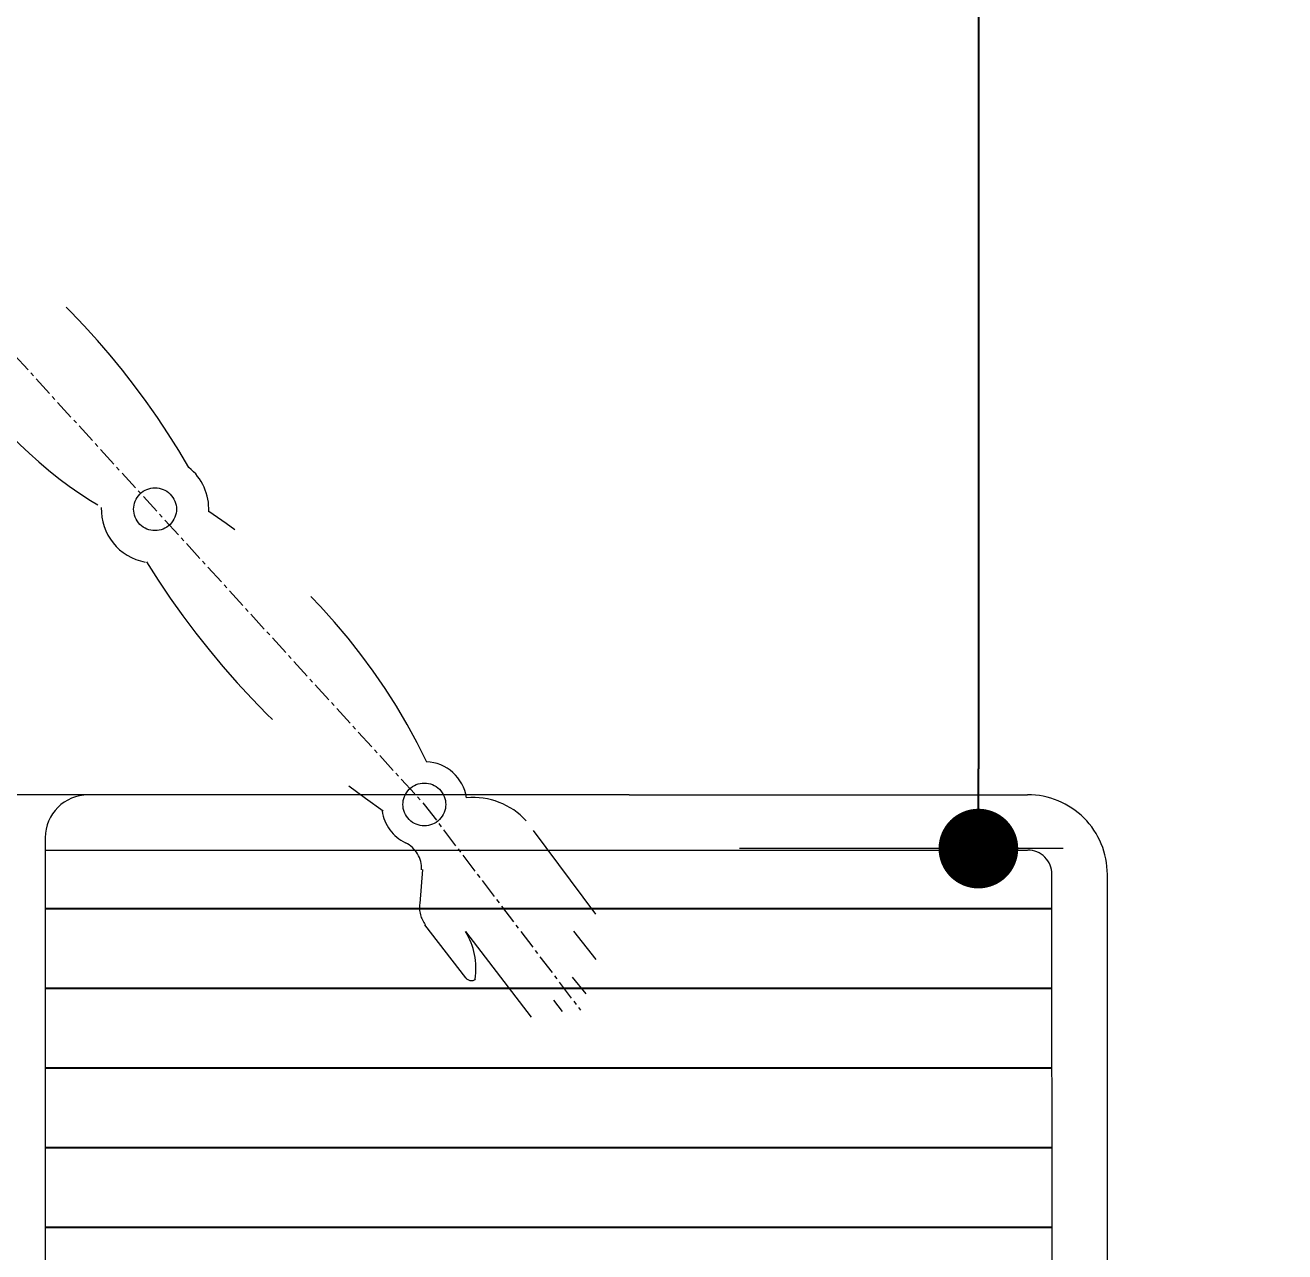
# Model space of a CAD drawing. Header units: centimetres. Extents: x 370416 to 395283, y 44791 to 69658.
# Drawn here: x 380680.2 to 380759.3, y 56225.1 to 56302.1 of the extents above; entities that cross this region are included whole.
import ezdxf

# ---------------------------------------------------------------- set-up
doc = ezdxf.new("R2010")
doc.units = ezdxf.units.CM
doc.header["$PDMODE"] = 2
doc.header["$PDSIZE"] = -10
doc.linetypes.add('CENTER', pattern=[2, 1.25, -0.25, 0.25, -0.25])
doc.linetypes.add('DASHED', pattern=[19.05, 12.7, -6.35])
doc.layers.add('AR-FURNITURE', color=251, linetype='Continuous')
doc.styles.add('TREE', font='arial.ttf')
doc.dimstyles.new('arc', dxfattribs={"dimtxt": 10, "dimasz": 5, "dimexe": 15, "dimexo": 2.5, "dimgap": 3, "dimtad": 1, "dimdec": 0, "dimzin": 0, "dimtxsty": 'TREE', "dimblk": 'DOT', "dimcen": 15, "dimdle": 0.5, "dimclrd": 256, "dimclre": 8, "dimclrt": 256, "dimadec": 0, "dimazin": 0, "dimtfac": 1, "dimtdec": 0, "dimtofl": 0, "dimtmove": 1, "dimatfit": 0, "dimldrblk": 'DOT', "dimfxl": 20, "dimfxlon": 1, "dimtolj": 1, "dimtzin": 0, "dimlwd": -1, "dimlwe": 0, "dimarcsym": 0})

# ---------------------------------------------------------------- blocks, each defined once
blk = doc.blocks.new('_Dot')
at = {"color": 0, "linetype": 'ByBlock', "lineweight": -2}
blk.add_line((-0.5, 0), (-1, 0), dxfattribs=at)
at = {"color": 0, "linetype": 'ByBlock', "lineweight": -3, "const_width": 0.5}
blk.add_lwpolyline([(-0.25, 0, 1), (0.25, 0, 1)], format="xyb", close=True, dxfattribs=at)
blk = doc.blocks.new('*D326')
at = {"color": 8, "lineweight": 0, "transparency": 16777216}
for p, q in [((380745.302, 56400.537), (380725.055, 56400.537)), ((380745.377, 56250.399), (380725.055, 56250.399))]:
    blk.add_line(p, q, dxfattribs=at)
at = {"transparency": 16777216}
blk.add_line((380740.055, 56395.537), (380740.055, 56255.399), dxfattribs=at)
at = {"layer": 'Defpoints', "color": 0, "transparency": 16777216}
for p in [(380747.802, 56400.537), (380740.055, 56250.399), (380747.877, 56250.399)]:
    blk.add_point(p, dxfattribs=at)
at = {"transparency": 16777216, "xscale": 5, "yscale": 5, "zscale": 5}
for p, rotation in [((380740.055, 56400.537), 90), ((380740.055, 56250.399), 270)]:
    blk.add_blockref('_Dot', p, dxfattribs=dict(at, rotation=rotation))
at = {"transparency": 16777216, "insert": (380726.843, 56325.468), "char_height": 10, "attachment_point": 5, "rotation": 90, "style": 'TREE'}
blk.add_mtext('\\A1;{\\H2x;150}', dxfattribs=at)

msp = doc.modelspace()

# ---------------------------------------------------------------- linework, layer by layer
msp.add_circle((382849.726, 57224.741), 12433.501)
at = {"layer": 'AR-FURNITURE', "color": 8, "linetype": 'CENTER', "lineweight": 15}
for p, q in [((380671.495, 56290.219), (380705.289, 56253.167)), ((380671.495, 56290.219), (380705.289, 56253.167)), ((380671.495, 56290.219), (380705.289, 56253.167)), ((380671.495, 56290.219), (380705.289, 56253.167)), ((380671.495, 56290.219), (380705.289, 56253.167)), ((380671.495, 56290.219), (380705.289, 56253.167)), ((380671.495, 56290.219), (380705.289, 56253.167)), ((380671.495, 56290.219), (380705.289, 56253.167)), ((380671.495, 56290.219), (380705.289, 56253.167)), ((380671.495, 56290.219), (380705.289, 56253.167)), ((380671.495, 56290.219), (380705.289, 56253.167)), ((380671.495, 56290.219), (380705.289, 56253.167)), ((380705.289, 56253.167), (380715.085, 56240.265)), ((380705.289, 56253.167), (380715.085, 56240.265)), ((380705.289, 56253.167), (380715.085, 56240.265)), ((380705.289, 56253.167), (380715.085, 56240.265)), ((380705.289, 56253.167), (380715.085, 56240.265)), ((380705.289, 56253.167), (380715.085, 56240.265)), ((380705.289, 56253.167), (380715.085, 56240.265)), ((380705.289, 56253.167), (380715.085, 56240.265)), ((380705.289, 56253.167), (380715.085, 56240.265)), ((380705.289, 56253.167), (380715.085, 56240.265)), ((380705.289, 56253.167), (380715.085, 56240.265)), ((380705.289, 56253.167), (380715.085, 56240.265))]:
    msp.add_line(p, q, dxfattribs=at)
at = {"layer": 'AR-FURNITURE', "color": 9, "lineweight": 15, "true_color": 0xafd9aa}
for p, q in [((380718.146, 56253.775), (380632.252, 56253.764)), ((380718.146, 56253.775), (380632.252, 56253.764)), ((380718.146, 56253.775), (380632.252, 56253.764)), ((380718.146, 56253.775), (380632.252, 56253.764)), ((380718.146, 56253.775), (380632.252, 56253.764)), ((380718.146, 56253.775), (380632.252, 56253.764)), ((380718.146, 56253.775), (380743.146, 56253.779)), ((380718.146, 56253.775), (380743.146, 56253.779)), ((380718.146, 56253.775), (380743.146, 56253.779)), ((380718.146, 56253.775), (380743.146, 56253.779)), ((380718.146, 56253.775), (380743.146, 56253.779)), ((380718.146, 56253.775), (380743.146, 56253.779)), ((380681.505, 56251.083), (380681.512, 56196.635)), ((380681.505, 56251.083), (380681.512, 56196.635)), ((380681.505, 56251.083), (380681.512, 56196.635)), ((380681.505, 56251.083), (380681.512, 56196.635)), ((380681.505, 56251.083), (380681.512, 56196.635)), ((380681.505, 56251.083), (380681.512, 56196.635)), ((380681.506, 56250.293), (380743.146, 56250.302)), ((380681.506, 56250.293), (380743.146, 56250.302)), ((380681.506, 56250.293), (380743.146, 56250.302)), ((380681.506, 56250.293), (380743.146, 56250.302)), ((380681.506, 56250.293), (380743.146, 56250.302)), ((380681.506, 56250.293), (380743.146, 56250.302)), ((380744.679, 56193.285), (380744.67, 56248.779)), ((380744.679, 56193.285), (380744.67, 56248.779)), ((380744.679, 56193.285), (380744.67, 56248.779)), ((380744.679, 56193.285), (380744.67, 56248.779)), ((380744.679, 56193.285), (380744.67, 56248.779)), ((380744.679, 56193.285), (380744.67, 56248.779)), ((380748.154, 56195.972), (380748.147, 56248.779)), ((380748.154, 56195.972), (380748.147, 56248.779)), ((380748.154, 56195.972), (380748.147, 56248.779)), ((380748.154, 56195.972), (380748.147, 56248.779)), ((380748.154, 56195.972), (380748.147, 56248.779)), ((380748.154, 56195.972), (380748.147, 56248.779))]:
    msp.add_line(p, q, dxfattribs=at)
at = {"layer": 'AR-FURNITURE', "color": 8, "linetype": 'DASHED', "lineweight": 15}
for p, q in [((380712.119, 56251.527), (380716.039, 56246.288)), ((380712.119, 56251.527), (380716.039, 56246.288)), ((380712.119, 56251.527), (380716.039, 56246.288)), ((380712.119, 56251.527), (380716.039, 56246.288)), ((380712.119, 56251.527), (380716.039, 56246.288)), ((380712.119, 56251.527), (380716.039, 56246.288)), ((380712.119, 56251.527), (380716.039, 56246.288)), ((380712.119, 56251.527), (380716.039, 56246.288)), ((380712.119, 56251.527), (380716.039, 56246.288)), ((380712.119, 56251.527), (380716.039, 56246.288)), ((380712.119, 56251.527), (380716.039, 56246.288)), ((380712.119, 56251.527), (380716.039, 56246.288)), ((380705.175, 56249.084), (380705.002, 56246.949)), ((380705.175, 56249.084), (380705.002, 56246.949)), ((380705.175, 56249.084), (380705.002, 56246.949)), ((380705.175, 56249.084), (380705.002, 56246.949)), ((380705.175, 56249.084), (380705.002, 56246.949)), ((380705.175, 56249.084), (380705.002, 56246.949)), ((380705.175, 56249.084), (380705.002, 56246.949)), ((380705.175, 56249.084), (380705.002, 56246.949)), ((380705.175, 56249.084), (380705.002, 56246.949)), ((380705.175, 56249.084), (380705.002, 56246.949)), ((380705.175, 56249.084), (380705.002, 56246.949)), ((380705.175, 56249.084), (380705.002, 56246.949)), ((380705.291, 56245.616), (380707.883, 56242.295)), ((380705.291, 56245.616), (380707.883, 56242.295)), ((380705.291, 56245.616), (380707.883, 56242.295)), ((380705.291, 56245.616), (380707.883, 56242.295)), ((380705.291, 56245.616), (380707.883, 56242.295)), ((380705.291, 56245.616), (380707.883, 56242.295)), ((380705.291, 56245.616), (380707.883, 56242.295)), ((380705.291, 56245.616), (380707.883, 56242.295)), ((380705.291, 56245.616), (380707.883, 56242.295)), ((380705.291, 56245.616), (380707.883, 56242.295)), ((380705.291, 56245.616), (380707.883, 56242.295)), ((380705.291, 56245.616), (380707.883, 56242.295)), ((380707.873, 56245.192), (380711.992, 56239.814)), ((380707.873, 56245.192), (380711.992, 56239.814)), ((380707.873, 56245.192), (380711.992, 56239.814)), ((380707.873, 56245.192), (380711.992, 56239.814)), ((380707.873, 56245.192), (380711.992, 56239.814)), ((380707.873, 56245.192), (380711.992, 56239.814)), ((380707.873, 56245.192), (380711.992, 56239.814)), ((380707.873, 56245.192), (380711.992, 56239.814)), ((380707.873, 56245.192), (380711.992, 56239.814)), ((380707.873, 56245.192), (380711.992, 56239.814)), ((380707.873, 56245.192), (380711.992, 56239.814)), ((380707.873, 56245.192), (380711.992, 56239.814)), ((380714.642, 56245.207), (380716.043, 56243.431)), ((380714.642, 56245.207), (380716.043, 56243.431)), ((380714.642, 56245.207), (380716.043, 56243.431)), ((380714.642, 56245.207), (380716.043, 56243.431)), ((380714.642, 56245.207), (380716.043, 56243.431)), ((380714.642, 56245.207), (380716.043, 56243.431)), ((380714.642, 56245.207), (380716.043, 56243.431)), ((380714.642, 56245.207), (380716.043, 56243.431)), ((380714.642, 56245.207), (380716.043, 56243.431)), ((380714.642, 56245.207), (380716.043, 56243.431)), ((380714.642, 56245.207), (380716.043, 56243.431)), ((380714.642, 56245.207), (380716.043, 56243.431)), ((380714.558, 56242.339), (380715.416, 56241.276)), ((380714.558, 56242.339), (380715.416, 56241.276)), ((380714.558, 56242.339), (380715.416, 56241.276)), ((380714.558, 56242.339), (380715.416, 56241.276)), ((380714.558, 56242.339), (380715.416, 56241.276)), ((380714.558, 56242.339), (380715.416, 56241.276)), ((380714.558, 56242.339), (380715.416, 56241.276)), ((380714.558, 56242.339), (380715.416, 56241.276)), ((380714.558, 56242.339), (380715.416, 56241.276)), ((380714.558, 56242.339), (380715.416, 56241.276)), ((380714.558, 56242.339), (380715.416, 56241.276)), ((380714.558, 56242.339), (380715.416, 56241.276)), ((380713.388, 56240.895), (380713.931, 56240.183)), ((380713.388, 56240.895), (380713.931, 56240.183)), ((380713.388, 56240.895), (380713.931, 56240.183)), ((380713.388, 56240.895), (380713.931, 56240.183)), ((380713.388, 56240.895), (380713.931, 56240.183)), ((380713.388, 56240.895), (380713.931, 56240.183)), ((380713.388, 56240.895), (380713.931, 56240.183)), ((380713.388, 56240.895), (380713.931, 56240.183)), ((380713.388, 56240.895), (380713.931, 56240.183)), ((380713.388, 56240.895), (380713.931, 56240.183)), ((380713.388, 56240.895), (380713.931, 56240.183)), ((380713.388, 56240.895), (380713.931, 56240.183))]:
    msp.add_line(p, q, dxfattribs=at)
at = {"layer": 'AR-FURNITURE', "color": 9, "ltscale": 0.25, "true_color": 0xafd9aa}
for p, q in [((380681.506, 56246.637), (380744.67, 56246.643)), ((380681.506, 56246.637), (380744.67, 56246.643)), ((380681.506, 56246.637), (380744.67, 56246.643)), ((380681.506, 56246.637), (380744.67, 56246.643)), ((380681.506, 56246.637), (380744.67, 56246.643)), ((380681.506, 56246.637), (380744.67, 56246.643)), ((380681.507, 56241.637), (380744.67, 56241.643)), ((380681.507, 56241.637), (380744.67, 56241.643)), ((380681.507, 56241.637), (380744.67, 56241.643)), ((380681.507, 56241.637), (380744.67, 56241.643)), ((380681.507, 56241.637), (380744.67, 56241.643)), ((380681.507, 56241.637), (380744.67, 56241.643)), ((380681.507, 56236.637), (380744.671, 56236.643)), ((380681.507, 56236.637), (380744.671, 56236.643)), ((380681.507, 56236.637), (380744.671, 56236.643)), ((380681.507, 56236.637), (380744.671, 56236.643)), ((380681.507, 56236.637), (380744.671, 56236.643)), ((380681.507, 56236.637), (380744.671, 56236.643)), ((380681.508, 56231.637), (380744.671, 56231.643)), ((380681.508, 56231.637), (380744.671, 56231.643)), ((380681.508, 56231.637), (380744.671, 56231.643)), ((380681.508, 56231.637), (380744.671, 56231.643)), ((380681.508, 56231.637), (380744.671, 56231.643)), ((380681.508, 56231.637), (380744.671, 56231.643)), ((380681.509, 56226.637), (380744.672, 56226.643)), ((380681.509, 56226.637), (380744.672, 56226.643)), ((380681.509, 56226.637), (380744.672, 56226.643)), ((380681.509, 56226.637), (380744.672, 56226.643)), ((380681.509, 56226.637), (380744.672, 56226.643)), ((380681.509, 56226.637), (380744.672, 56226.643))]:
    msp.add_line(p, q, dxfattribs=at)
at = {"layer": 'AR-FURNITURE', "color": 9, "lineweight": 15, "true_color": 0xafd9aa}
for centre, radius, start, end in [((380684.192, 56251.083), 2.687, 90.00714, 180.00714), ((380684.192, 56251.083), 2.687, 90.00714, 180.00714), ((380684.192, 56251.083), 2.687, 90.00714, 180.00714), ((380684.192, 56251.083), 2.687, 90.00714, 180.00714), ((380684.192, 56251.083), 2.687, 90.00714, 180.00714), ((380684.192, 56251.083), 2.687, 90.00714, 180.00714), ((380743.147, 56248.779), 5, 0.00857, 90.00857), ((380743.147, 56248.779), 5, 0.00857, 90.00857), ((380743.147, 56248.779), 5, 0.00857, 90.00857), ((380743.147, 56248.779), 5, 0.00857, 90.00857), ((380743.147, 56248.779), 5, 0.00857, 90.00857), ((380743.147, 56248.779), 5, 0.00857, 90.00857), ((380743.147, 56248.779), 1.524, 0.00857, 90.00857), ((380743.147, 56248.779), 1.524, 0.00857, 90.00857), ((380743.147, 56248.779), 1.524, 0.00857, 90.00857), ((380743.147, 56248.779), 1.524, 0.00857, 90.00857), ((380743.147, 56248.779), 1.524, 0.00857, 90.00857), ((380743.147, 56248.779), 1.524, 0.00857, 90.00857)]:
    msp.add_arc(centre, radius, start, end, dxfattribs=at)
at = {"layer": 'AR-FURNITURE', "color": 8, "linetype": 'DASHED', "lineweight": 15}
for centre, major_axis, start_param, end_param in [((380647.916, 56249.741), (-34.777, 34.766), 4.450207, 4.850097), ((380647.916, 56249.741), (-34.777, 34.766), 4.450207, 4.850097), ((380647.916, 56249.741), (-34.777, 34.766), 4.450207, 4.850097), ((380647.916, 56249.741), (-34.777, 34.766), 4.450207, 4.850097), ((380647.916, 56249.741), (-34.777, 34.766), 4.450207, 4.850097), ((380647.916, 56249.741), (-34.777, 34.766), 4.450207, 4.850097), ((380647.916, 56249.741), (-34.777, 34.766), 4.450207, 4.850097), ((380647.916, 56249.741), (-34.777, 34.766), 4.450207, 4.850097), ((380647.916, 56249.741), (-34.777, 34.766), 4.450207, 4.850097), ((380647.916, 56249.741), (-34.777, 34.766), 4.450207, 4.850097), ((380647.916, 56249.741), (-34.777, 34.766), 4.450207, 4.850097), ((380647.916, 56249.741), (-34.777, 34.766), 4.450207, 4.850097), ((380698.428, 56294.492), (-18.621, -18.626), -0.240877, 0.252231), ((380698.428, 56294.492), (-18.621, -18.626), -0.240877, 0.252231), ((380698.428, 56294.492), (-18.621, -18.626), -0.240877, 0.252231), ((380698.428, 56294.492), (-18.621, -18.626), -0.240877, 0.252231), ((380698.428, 56294.492), (-18.621, -18.626), -0.240877, 0.252231), ((380698.428, 56294.492), (-18.621, -18.626), -0.240877, 0.252231), ((380698.428, 56294.492), (-18.621, -18.626), -0.240877, 0.252231), ((380698.428, 56294.492), (-18.621, -18.626), -0.240877, 0.252231), ((380698.428, 56294.492), (-18.621, -18.626), -0.240877, 0.252231), ((380698.428, 56294.492), (-18.621, -18.626), -0.240877, 0.252231), ((380698.428, 56294.492), (-18.621, -18.626), -0.240877, 0.252231), ((380698.428, 56294.492), (-18.621, -18.626), -0.240877, 0.252231), ((380688.392, 56271.693), (-2.386, 2.386), 3.88088, 4.818366), ((380688.392, 56271.693), (-2.386, 2.386), 3.88088, 4.818366), ((380688.392, 56271.693), (-2.386, 2.386), 3.88088, 4.818366), ((380688.392, 56271.693), (-2.386, 2.386), 3.88088, 4.818366), ((380688.392, 56271.693), (-2.386, 2.386), 3.88088, 4.818366), ((380688.392, 56271.693), (-2.386, 2.386), 3.88088, 4.818366), ((380688.392, 56271.693), (-2.386, 2.386), 3.88088, 4.818366), ((380688.392, 56271.693), (-2.386, 2.386), 3.88088, 4.818366), ((380688.392, 56271.693), (-2.386, 2.386), 3.88088, 4.818366), ((380688.392, 56271.693), (-2.386, 2.386), 3.88088, 4.818366), ((380688.392, 56271.693), (-2.386, 2.386), 3.88088, 4.818366), ((380688.392, 56271.693), (-2.386, 2.386), 3.88088, 4.818366), ((380688.392, 56271.693), (-0.95, -0.95), -0.000025, 6.28316), ((380688.392, 56271.693), (-0.95, -0.95), -0.000025, 6.28316), ((380688.392, 56271.693), (-0.95, -0.95), -0.000025, 6.28316), ((380688.392, 56271.693), (-0.95, -0.95), -0.000025, 6.28316), ((380688.392, 56271.693), (-0.95, -0.95), -0.000025, 6.28316), ((380688.392, 56271.693), (-0.95, -0.95), -0.000025, 6.28316), ((380688.392, 56271.693), (-0.95, -0.95), -0.000025, 6.28316), ((380688.392, 56271.693), (-0.95, -0.95), -0.000025, 6.28316), ((380688.392, 56271.693), (-0.95, -0.95), -0.000025, 6.28316), ((380688.392, 56271.693), (-0.95, -0.95), -0.000025, 6.28316), ((380688.392, 56271.693), (-0.95, -0.95), -0.000025, 6.28316), ((380688.392, 56271.693), (-0.95, -0.95), -0.000025, 6.28316), ((380688.392, 56271.693), (-2.386, -2.386), -0.817808, 0.603799), ((380688.392, 56271.693), (-2.386, -2.386), -0.817808, 0.603799), ((380688.392, 56271.693), (-2.386, -2.386), -0.817808, 0.603799), ((380688.392, 56271.693), (-2.386, -2.386), -0.817808, 0.603799), ((380688.392, 56271.693), (-2.386, -2.386), -0.817808, 0.603799), ((380688.392, 56271.693), (-2.386, -2.386), -0.817808, 0.603799), ((380688.392, 56271.693), (-2.386, -2.386), -0.817808, 0.603799), ((380688.392, 56271.693), (-2.386, -2.386), -0.817808, 0.603799), ((380688.392, 56271.693), (-2.386, -2.386), -0.817808, 0.603799), ((380688.392, 56271.693), (-2.386, -2.386), -0.817808, 0.603799), ((380688.392, 56271.693), (-2.386, -2.386), -0.817808, 0.603799), ((380688.392, 56271.693), (-2.386, -2.386), -0.817808, 0.603799), ((380669.942, 56238.76), (-27.847, -27.856), 2.804955, 3.339217), ((380669.942, 56238.76), (-27.847, -27.856), 2.804955, 3.339217), ((380669.942, 56238.76), (-27.847, -27.856), 2.804955, 3.339217), ((380669.942, 56238.76), (-27.847, -27.856), 2.804955, 3.339217), ((380669.942, 56238.76), (-27.847, -27.856), 2.804955, 3.339217), ((380669.942, 56238.76), (-27.847, -27.856), 2.804955, 3.339217), ((380669.942, 56238.76), (-27.847, -27.856), 2.804955, 3.339217), ((380669.942, 56238.76), (-27.847, -27.856), 2.804955, 3.339217), ((380669.942, 56238.76), (-27.847, -27.856), 2.804955, 3.339217), ((380669.942, 56238.76), (-27.847, -27.856), 2.804955, 3.339217), ((380669.942, 56238.76), (-27.847, -27.856), 2.804955, 3.339217), ((380669.942, 56238.76), (-27.847, -27.856), 2.804955, 3.339217), ((380732.638, 56296.103), (-37.235, -37.246), -0.231396, 0.18073), ((380732.638, 56296.103), (-37.235, -37.246), -0.231396, 0.18073), ((380732.638, 56296.103), (-37.235, -37.246), -0.231396, 0.18073), ((380732.638, 56296.103), (-37.235, -37.246), -0.231396, 0.18073), ((380732.638, 56296.103), (-37.235, -37.246), -0.231396, 0.18073), ((380732.638, 56296.103), (-37.235, -37.246), -0.231396, 0.18073), ((380732.638, 56296.103), (-37.235, -37.246), -0.231396, 0.18073), ((380732.638, 56296.103), (-37.235, -37.246), -0.231396, 0.18073), ((380732.638, 56296.103), (-37.235, -37.246), -0.231396, 0.18073), ((380732.638, 56296.103), (-37.235, -37.246), -0.231396, 0.18073), ((380732.638, 56296.103), (-37.235, -37.246), -0.231396, 0.18073), ((380732.638, 56296.103), (-37.235, -37.246), -0.231396, 0.18073), ((380705.289, 56253.167), (-1.9, 1.899), 4.080563, 5.451677), ((380705.289, 56253.167), (-1.9, 1.899), 4.080563, 5.451677), ((380705.289, 56253.167), (-1.9, 1.899), 4.080563, 5.451677), ((380705.289, 56253.167), (-1.9, 1.899), 4.080563, 5.451677), ((380705.289, 56253.167), (-1.9, 1.899), 4.080563, 5.451677), ((380705.289, 56253.167), (-1.9, 1.899), 4.080563, 5.451677), ((380705.289, 56253.167), (-1.9, 1.899), 4.080563, 5.451677), ((380705.289, 56253.167), (-1.9, 1.899), 4.080563, 5.451677), ((380705.289, 56253.167), (-1.9, 1.899), 4.080563, 5.451677), ((380705.289, 56253.167), (-1.9, 1.899), 4.080563, 5.451677), ((380705.289, 56253.167), (-1.9, 1.899), 4.080563, 5.451677), ((380705.289, 56253.167), (-1.9, 1.899), 4.080563, 5.451677), ((380705.289, 56253.167), (-0.95, 0.95), 1.570771220878729, 7.853956528058315), ((380705.289, 56253.167), (-0.95, 0.95), 1.570771220878729, 7.853956528058315), ((380705.289, 56253.167), (-0.95, 0.95), 1.570771220878729, 7.853956528058315), ((380705.289, 56253.167), (-0.95, 0.95), 1.570771220878729, 7.853956528058315), ((380705.289, 56253.167), (-0.95, 0.95), 1.570771220878729, 7.853956528058315), ((380705.289, 56253.167), (-0.95, 0.95), 1.570771220878729, 7.853956528058315), ((380705.289, 56253.167), (-0.95, 0.95), 1.570771220878729, 7.853956528058315), ((380705.289, 56253.167), (-0.95, 0.95), 1.570771220878729, 7.853956528058315), ((380705.289, 56253.167), (-0.95, 0.95), 1.570771220878729, 7.853956528058315), ((380705.289, 56253.167), (-0.95, 0.95), 1.570771220878729, 7.853956528058315), ((380705.289, 56253.167), (-0.95, 0.95), 1.570771220878729, 7.853956528058315), ((380705.289, 56253.167), (-0.95, 0.95), 1.570771220878729, 7.853956528058315), ((380708.376, 56249.122), (-3.167, 3.166), 4.666278, 5.593572), ((380708.376, 56249.122), (-3.167, 3.166), 4.666278, 5.593572), ((380708.376, 56249.122), (-3.167, 3.166), 4.666278, 5.593572), ((380708.376, 56249.122), (-3.167, 3.166), 4.666278, 5.593572), ((380708.376, 56249.122), (-3.167, 3.166), 4.666278, 5.593572), ((380708.376, 56249.122), (-3.167, 3.166), 4.666278, 5.593572), ((380708.376, 56249.122), (-3.167, 3.166), 4.666278, 5.593572), ((380708.376, 56249.122), (-3.167, 3.166), 4.666278, 5.593572), ((380708.376, 56249.122), (-3.167, 3.166), 4.666278, 5.593572), ((380708.376, 56249.122), (-3.167, 3.166), 4.666278, 5.593572), ((380708.376, 56249.122), (-3.167, 3.166), 4.666278, 5.593572), ((380708.376, 56249.122), (-3.167, 3.166), 4.666278, 5.593572), ((380705.289, 56253.167), (-1.899, -1.9), -0.631791, 0.327767), ((380705.289, 56253.167), (-1.899, -1.9), -0.631791, 0.327767), ((380705.289, 56253.167), (-1.899, -1.9), -0.631791, 0.327767), ((380705.289, 56253.167), (-1.899, -1.9), -0.631791, 0.327767), ((380705.289, 56253.167), (-1.899, -1.9), -0.631791, 0.327767), ((380705.289, 56253.167), (-1.899, -1.9), -0.631791, 0.327767), ((380705.289, 56253.167), (-1.899, -1.9), -0.631791, 0.327767), ((380705.289, 56253.167), (-1.899, -1.9), -0.631791, 0.327767), ((380705.289, 56253.167), (-1.899, -1.9), -0.631791, 0.327767), ((380705.289, 56253.167), (-1.899, -1.9), -0.631791, 0.327767), ((380705.289, 56253.167), (-1.899, -1.9), -0.631791, 0.327767), ((380705.289, 56253.167), (-1.899, -1.9), -0.631791, 0.327767), ((380703.327, 56249.153), (-1.266, -1.267), 2.310084, 3.469367), ((380703.327, 56249.153), (-1.266, -1.267), 2.310084, 3.469367), ((380703.327, 56249.153), (-1.266, -1.267), 2.310084, 3.469367), ((380703.327, 56249.153), (-1.266, -1.267), 2.310084, 3.469367), ((380703.327, 56249.153), (-1.266, -1.267), 2.310084, 3.469367), ((380703.327, 56249.153), (-1.266, -1.267), 2.310084, 3.469367), ((380703.327, 56249.153), (-1.266, -1.267), 2.310084, 3.469367), ((380703.327, 56249.153), (-1.266, -1.267), 2.310084, 3.469367), ((380703.327, 56249.153), (-1.266, -1.267), 2.310084, 3.469367), ((380703.327, 56249.153), (-1.266, -1.267), 2.310084, 3.469367), ((380703.327, 56249.153), (-1.266, -1.267), 2.310084, 3.469367), ((380703.327, 56249.153), (-1.266, -1.267), 2.310084, 3.469367), ((380706.776, 56246.709), (-1.266, -1.267), -0.920159, -0.134761), ((380706.776, 56246.709), (-1.266, -1.267), -0.920159, -0.134761), ((380706.776, 56246.709), (-1.266, -1.267), -0.920159, -0.134761), ((380706.776, 56246.709), (-1.266, -1.267), -0.920159, -0.134761), ((380706.776, 56246.709), (-1.266, -1.267), -0.920159, -0.134761), ((380706.776, 56246.709), (-1.266, -1.267), -0.920159, -0.134761), ((380706.776, 56246.709), (-1.266, -1.267), -0.920159, -0.134761), ((380706.776, 56246.709), (-1.266, -1.267), -0.920159, -0.134761), ((380706.776, 56246.709), (-1.266, -1.267), -0.920159, -0.134761), ((380706.776, 56246.709), (-1.266, -1.267), -0.920159, -0.134761), ((380706.776, 56246.709), (-1.266, -1.267), -0.920159, -0.134761), ((380706.776, 56246.709), (-1.266, -1.267), -0.920159, -0.134761), ((380704.016, 56242.881), (-3.186, 3.185), 3.776051, 4.465665), ((380704.016, 56242.881), (-3.186, 3.185), 3.776051, 4.465665), ((380704.016, 56242.881), (-3.186, 3.185), 3.776051, 4.465665), ((380704.016, 56242.881), (-3.186, 3.185), 3.776051, 4.465665), ((380704.016, 56242.881), (-3.186, 3.185), 3.776051, 4.465665), ((380704.016, 56242.881), (-3.186, 3.185), 3.776051, 4.465665), ((380704.016, 56242.881), (-3.186, 3.185), 3.776051, 4.465665), ((380704.016, 56242.881), (-3.186, 3.185), 3.776051, 4.465665), ((380704.016, 56242.881), (-3.186, 3.185), 3.776051, 4.465665), ((380704.016, 56242.881), (-3.186, 3.185), 3.776051, 4.465665), ((380704.016, 56242.881), (-3.186, 3.185), 3.776051, 4.465665), ((380704.016, 56242.881), (-3.186, 3.185), 3.776051, 4.465665), ((380708.239, 56242.566), (-0.317, -0.317), -0.134761, 1.436035), ((380708.239, 56242.566), (-0.317, -0.317), -0.134761, 1.436035), ((380708.239, 56242.566), (-0.317, -0.317), -0.134761, 1.436035), ((380708.239, 56242.566), (-0.317, -0.317), -0.134761, 1.436035), ((380708.239, 56242.566), (-0.317, -0.317), -0.134761, 1.436035), ((380708.239, 56242.566), (-0.317, -0.317), -0.134761, 1.436035), ((380708.239, 56242.566), (-0.317, -0.317), -0.134761, 1.436035), ((380708.239, 56242.566), (-0.317, -0.317), -0.134761, 1.436035), ((380708.239, 56242.566), (-0.317, -0.317), -0.134761, 1.436035), ((380708.239, 56242.566), (-0.317, -0.317), -0.134761, 1.436035), ((380708.239, 56242.566), (-0.317, -0.317), -0.134761, 1.436035), ((380708.239, 56242.566), (-0.317, -0.317), -0.134761, 1.436035)]:
    msp.add_ellipse(centre, major_axis=major_axis, ratio=1, start_param=start_param, end_param=end_param, dxfattribs=at)

# ---------------------------------------------------------------- dimensions: what is measured, and where the dimension line sits
dim = msp.add_linear_dim(base=(380740.055, 56250.399), p1=(380747.802, 56400.537), p2=(380747.877, 56250.399), angle=90, text='{\\H2x;<>}', dimstyle='arc')
dim.commit()
dim.dimension.update_dxf_attribs({"geometry": '*D326', "text_midpoint": (380726.843, 56325.468)})

doc.saveas('drawing.dxf')
